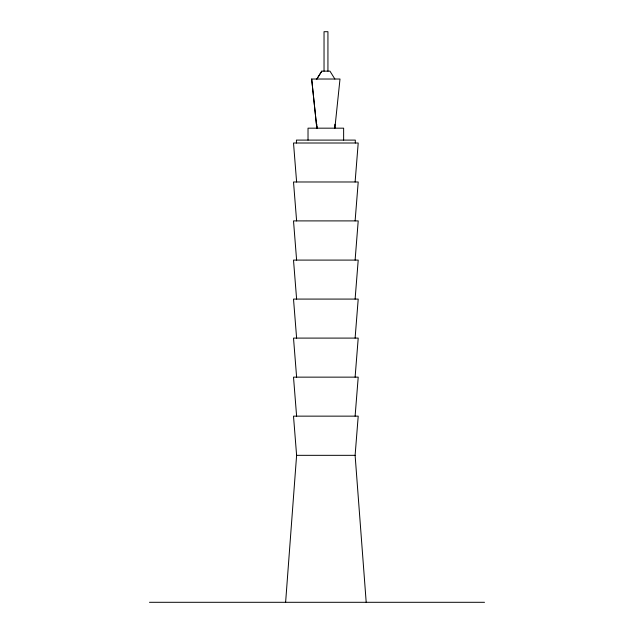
<?xml version="1.0" encoding="UTF-8"?>
<svg xmlns="http://www.w3.org/2000/svg" width="634" height="634" viewBox="0 0 634 634"><rect width="100%" height="100%" fill="white"/><g stroke="black" fill="none" stroke-linecap="round" stroke-linejoin="round"><path stroke-width="0.95" d="M285.617 602.3L296.609 455.331L293.51 416.142L358.21 416.142L355.111 455.331L366.198 602.3M355.111 181.982L358.21 143.007L293.51 143.007L296.609 181.982M355.111 220.901L358.21 181.982L293.51 181.982L296.609 220.901M355.111 260.091L358.21 220.901L293.51 220.901L296.609 260.091M355.111 299.082L358.21 260.091L293.51 260.091L296.609 299.082M355.111 338.096L358.21 299.082L293.51 299.082L296.609 338.096M355.111 377.143L358.21 338.096L293.51 338.096L296.609 377.143M355.111 416.142L358.21 377.143L293.51 377.143L296.609 416.142M321.795 71.143L316.834 79.02L321.795 71.143L329.957 71.143L334.871 79.02M316.834 124.24L316.834 128.171L311.666 79.02L339.998 79.02L334.871 128.171L334.871 124.24M296.609 455.331L355.111 455.331M149.481 602.3L484.519 602.3M311.666 79.02L316.834 128.171L316.802 126.206M355.294 143.007L355.294 140.098L296.427 140.098L296.427 143.007M343.636 140.098L343.636 128.171L308.021 128.171L308.021 140.098M327.937 71.143L327.937 31.7L324.037 31.7L324.037 71.143"/></g></svg>
